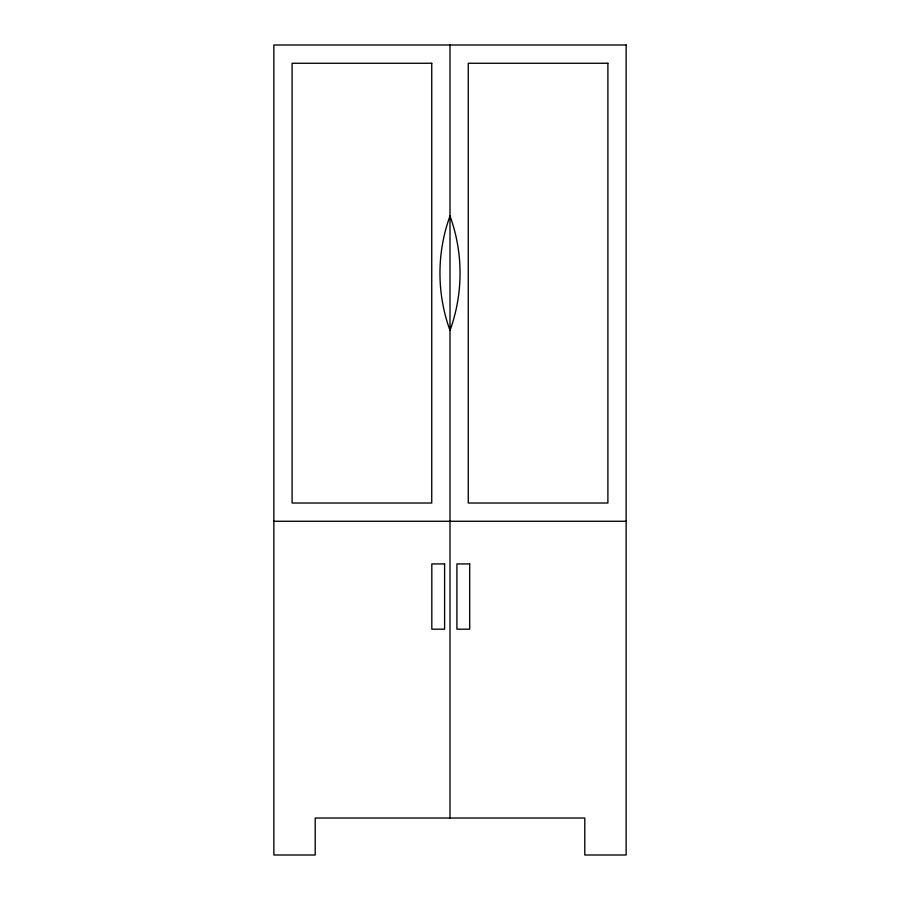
<?xml version="1.0" encoding="UTF-8"?>
<svg xmlns="http://www.w3.org/2000/svg" width="900" height="900" viewBox="0 0 900 900"><rect width="100%" height="100%" fill="white"/><g stroke="black" fill="none" stroke-linecap="round" stroke-linejoin="round"><path stroke-width="1.35" d="M273.859 521.269L626.141 521.269M450 45L450 818.033M626.141 45L273.859 45L273.859 855L315.202 855L315.202 818.033L584.798 818.033L584.798 855L626.141 855L626.141 45M431.741 63.259L292.106 63.259L292.106 503.01L431.741 503.01L431.741 63.259M607.894 63.259L468.259 63.259L468.259 503.01L607.894 503.01L607.894 63.259M444.6 563.929L431.82 563.929L431.82 629.19L444.6 629.19L444.6 563.929M469.699 563.929L456.919 563.929L456.919 629.19L469.699 629.19L469.699 563.929M450 330.469A168.368 168.368 0 0 0 450 215.933A168.368 168.368 0 0 0 450 330.469"/></g></svg>
